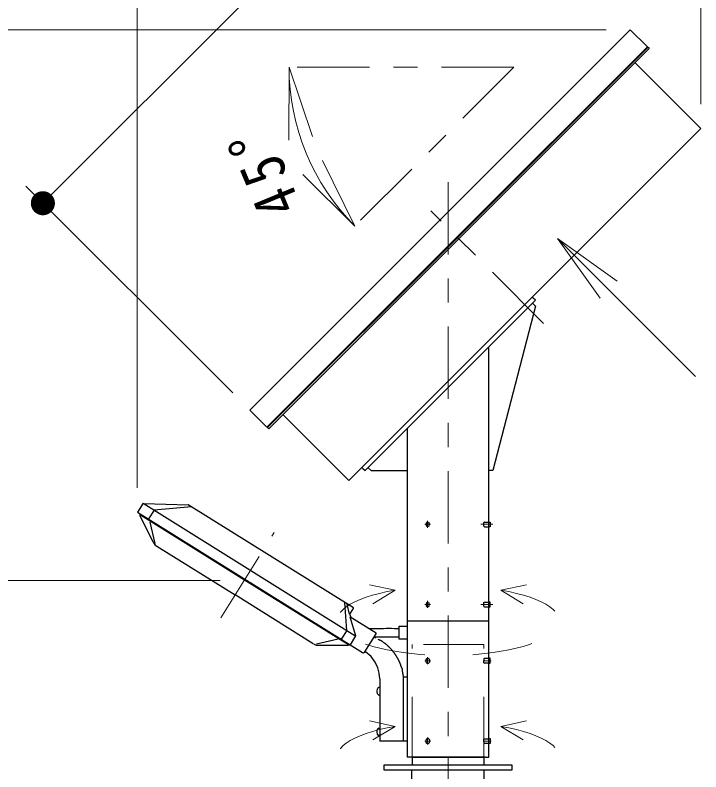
# Model space of a CAD drawing. Units: millimetres on the paper. Extents: x 895 to 1260, y 297 to 554.
# Drawn here: x 1059.59 to 1088.05, y 494.8 to 526.22 of the extents above; entities that cross this region are included whole.
import ezdxf

# ---------------------------------------------------------------- set-up
doc = ezdxf.new("R2010")
doc.units = ezdxf.units.MM
doc.linetypes.add('USER1', pattern=[4.5, 2.5, -2])
doc.linetypes.add('USER2', pattern=[6, 3, -1, 1, -1])
doc.layers.add('1_30', color=131, linetype='Continuous', lineweight=25)
doc.styles.add('ＭＳ ゴシック', font='')
doc.styles.get('ＭＳ ゴシック').set_extended_font_data('MS Gothic')

# ---------------------------------------------------------------- blocks, each defined once
blk = doc.blocks.new('filled_dot')
at = {"color": 0, "linetype": 'Continuous', "lineweight": -2, "const_width": 1.25}
blk.add_lwpolyline([(-0.625, 0, 1), (0.625, 0, 1)], format="xyb", close=True, dxfattribs=at)
blk = doc.blocks.new('open_arrow')
at = {"color": 0, "linetype": 'Continuous', "lineweight": -2}
blk.add_lwpolyline([(7.5, 1.25), (0, 0), (7.5, -1.25)], dxfattribs=at)

msp = doc.modelspace()

# ---------------------------------------------------------------- linework, layer by layer
at = {"layer": '1_30', "color": 7, "lineweight": 13}
for p, q in [((1064.653, 506.585), (1064.653, 536.614)), ((1088.052, 522.517), (1088.052, 536.614)), ((1060.741, 518.408), (1076.534, 534.2)), ((1084.12, 525.614), (1043.673, 525.614)), ((1068.621, 510.529), (1060.034, 519.116)), ((1082.106, 516.94), (1087.835, 511.21)), ((1068.106, 502.747), (1053.673, 502.747))]:
    msp.add_line(p, q, dxfattribs=at)
at = {"layer": '1_30'}
for p, q in [((1077.228, 517.722), (1085.12, 525.614)), ((1085.831, 524.903), (1085.12, 525.614)), ((1085.831, 524.903), (1077.931, 517.011)), ((1085.858, 524.887), (1077.965, 516.985)), ((1085.316, 524.244), (1088.052, 521.516)), ((1088.052, 521.516), (1080.743, 514.199)), ((1077.228, 517.722), (1069.328, 509.822)), ((1077.931, 517.011), (1070.039, 509.111)), ((1070.114, 509.041), (1078.016, 516.943)), ((1073.984, 507.441), (1081.056, 514.512)), ((1081.192, 514.377), (1074.12, 507.305)), ((1081.09, 514.462), (1081.056, 514.512)), ((1081.192, 514.377), (1081.09, 514.462)), ((1080.743, 514.199), (1073.434, 506.89)), ((1081.183, 514.131), (1081.073, 514.25)), ((1079.252, 501.072), (1079.252, 512.429)), ((1070.039, 509.111), (1069.328, 509.822)), ((1073.434, 506.89), (1070.698, 509.634)), ((1075.864, 509.041), (1075.864, 501.072)), ((1073.984, 507.441), (1074.018, 507.39)), ((1074.018, 507.39), (1074.12, 507.305)), ((1074.365, 507.305), (1074.238, 507.424)), ((1074.365, 507.305), (1075.864, 507.305)), ((1064.91, 505.949), (1064.673, 505.585)), ((1064.91, 505.949), (1073.688, 500.462)), ((1064.922, 505.941), (1066.777, 505.882)), ((1066.786, 505.882), (1066.769, 505.882)), ((1073.629, 501.605), (1066.777, 505.882)), ((1064.673, 505.585), (1074.01, 499.75)), ((1065.32, 504.332), (1064.778, 505.433)), ((1065.405, 504.282), (1065.193, 505.171)), ((1076.644, 505.103), (1076.635, 505.078)), ((1076.635, 505.078), (1076.644, 505.044)), ((1076.661, 505.137), (1076.652, 505.128)), ((1076.652, 505.128), (1076.652, 505.111)), ((1076.652, 505.044), (1076.652, 505.035)), ((1076.652, 505.035), (1076.661, 505.018)), ((1076.669, 505.145), (1076.661, 505.137)), ((1076.661, 505.018), (1076.669, 505.001)), ((1076.686, 505.154), (1076.669, 505.154)), ((1076.669, 505.001), (1076.686, 505.001)), ((1076.711, 505.154), (1076.686, 505.154)), ((1076.686, 504.993), (1076.711, 504.993)), ((1076.745, 505.154), (1076.711, 505.154)), ((1076.711, 504.993), (1076.745, 504.993)), ((1076.754, 505.154), (1076.745, 505.154)), ((1076.745, 505.001), (1076.754, 505.001)), ((1076.771, 505.128), (1076.762, 505.145)), ((1076.771, 505.137), (1076.762, 505.145)), ((1076.762, 505.027), (1076.771, 505.035)), ((1076.762, 505.001), (1076.771, 505.018)), ((1076.779, 505.111), (1076.779, 505.128)), ((1076.796, 505.078), (1076.779, 505.103)), ((1076.779, 505.044), (1076.796, 505.078)), ((1076.779, 505.035), (1076.779, 505.044)), ((1079.066, 505.171), (1079.04, 505.154)), ((1079.04, 504.993), (1079.04, 505.154)), ((1079.066, 505.171), (1079.252, 505.171)), ((1065.473, 504.171), (1068.716, 502.147)), ((1071.96, 500.115), (1068.716, 502.147)), ((1073.358, 500.674), (1073.273, 501.834)), ((1076.644, 501.775), (1076.635, 501.741)), ((1076.754, 501.817), (1076.745, 501.817)), ((1076.771, 501.8), (1076.762, 501.817)), ((1076.771, 501.783), (1076.762, 501.8)), ((1073.358, 501.766), (1073.459, 501.343)), ((1073.485, 501.343), (1073.612, 501.546)), ((1073.612, 501.546), (1073.629, 501.58)), ((1076.635, 501.741), (1076.644, 501.715)), ((1076.652, 501.715), (1076.652, 501.707)), ((1076.652, 501.69), (1076.661, 501.673)), ((1076.661, 501.681), (1076.669, 501.673)), ((1076.762, 501.681), (1076.771, 501.69)), ((1076.762, 501.673), (1076.771, 501.681)), ((1079.04, 501.665), (1079.066, 501.648)), ((1079.066, 501.648), (1079.252, 501.648)), ((1073.468, 501.343), (1073.493, 501.343)), ((1073.485, 501.334), (1073.518, 501.216)), ((1073.485, 501.233), (1073.722, 500.453)), ((1074.569, 500.555), (1073.485, 501.233)), ((1075.534, 500.843), (1075.864, 500.843)), ((1075.534, 500.309), (1075.534, 500.843)), ((1075.864, 501.072), (1075.864, 500.97)), ((1075.864, 501.072), (1079.252, 501.072)), ((1075.864, 501.072), (1079.252, 501.072)), ((1075.864, 500.97), (1075.864, 495.414)), ((1079.252, 500.97), (1079.252, 501.072)), ((1079.252, 495.414), (1079.252, 501.072)), ((1073.358, 500.674), (1073.129, 500.301)), ((1074.103, 499.776), (1074.569, 500.53)), ((1075.534, 500.36), (1075.534, 500.792)), ((1072.993, 500.301), (1072.104, 500.106)), ((1073.713, 500.445), (1073.493, 500.072)), ((1073.713, 500.445), (1073.713, 500.462)), ((1074.56, 500.352), (1074.484, 500.394)), ((1075.864, 500.309), (1075.534, 500.309)), ((1072.18, 500.055), (1073.4, 500.055)), ((1076.635, 499.412), (1076.635, 499.369)), ((1076.661, 499.471), (1076.644, 499.454)), ((1076.661, 499.496), (1076.652, 499.479)), ((1076.652, 499.344), (1076.661, 499.335)), ((1076.669, 499.327), (1076.694, 499.31)), ((1076.754, 499.31), (1076.762, 499.327)), ((1076.779, 499.479), (1076.771, 499.496)), ((1076.796, 499.463), (1076.771, 499.479)), ((1076.771, 499.344), (1076.796, 499.361)), ((1076.771, 499.335), (1076.779, 499.344)), ((1076.796, 499.454), (1076.779, 499.463)), ((1076.779, 499.352), (1076.796, 499.361)), ((1079.04, 499.327), (1079.04, 499.412)), ((1079.04, 499.327), (1079.066, 499.31)), ((1079.066, 499.513), (1079.252, 499.513)), ((1079.252, 499.31), (1079.066, 499.31)), ((1074.721, 498.666), (1074.721, 496.075)), ((1075.712, 498.743), (1075.864, 498.743)), ((1075.712, 496.075), (1075.712, 498.743)), ((1074.721, 498.294), (1074.679, 498.294)), ((1074.721, 498.294), (1074.721, 497.989)), ((1074.679, 497.989), (1074.721, 497.989)), ((1074.721, 496.312), (1074.679, 496.312)), ((1076.644, 496.134), (1076.635, 496.126)), ((1076.661, 496.143), (1076.644, 496.126)), ((1076.661, 496.151), (1076.652, 496.143)), ((1076.686, 496.177), (1076.669, 496.16)), ((1076.711, 496.185), (1076.686, 496.177)), ((1076.745, 496.177), (1076.711, 496.185)), ((1076.762, 496.16), (1076.745, 496.177)), ((1076.796, 496.134), (1076.771, 496.151)), ((1076.779, 496.143), (1076.771, 496.151)), ((1076.796, 496.126), (1076.779, 496.134)), ((1075.712, 496.075), (1074.721, 496.075)), ((1075.864, 496.075), (1074.848, 496.075)), ((1076.635, 496.109), (1076.635, 496.075)), ((1076.635, 496.075), (1076.635, 496.033)), ((1076.635, 496.033), (1076.644, 496.024)), ((1076.644, 496.024), (1076.661, 495.999)), ((1076.652, 495.999), (1076.661, 495.99)), ((1076.669, 495.99), (1076.694, 495.982)), ((1076.686, 495.982), (1076.711, 495.973)), ((1076.711, 495.973), (1076.745, 495.982)), ((1076.754, 495.982), (1076.762, 495.99)), ((1076.771, 496.016), (1076.796, 496.033)), ((1076.771, 495.99), (1076.779, 495.999)), ((1076.779, 496.024), (1076.796, 496.033)), ((1076.805, 496.075), (1076.805, 496.109)), ((1076.805, 496.033), (1076.805, 496.075)), ((1079.252, 495.973), (1079.066, 495.973)), ((1079.117, 495.414), (1075.864, 495.414)), ((1079.117, 495.414), (1079.252, 495.414))]:
    msp.add_line(p, q, dxfattribs=at)
at = {"layer": '1_30', "color": 2, "linetype": 'USER2', "lineweight": 13}
for p, q in [((1080.293, 524.062), (1070.517, 524.062)), ((1080.293, 524.062), (1073.38, 517.15)), ((1077.558, 519.285), (1077.558, 495.414)), ((1081.521, 513.421), (1076.848, 518.094)), ((1068.123, 501.2), (1070.338, 504.736)), ((1077.558, 495.414), (1077.558, 402.748))]:
    msp.add_line(p, q, dxfattribs=at)
at = {"layer": '1_30', "linetype": 'USER2', "lineweight": 13}
for p, q in [((1076.83, 505.078), (1076.593, 505.078)), ((1076.703, 504.934), (1076.703, 505.222)), ((1079.413, 505.078), (1078.913, 505.078)), ((1076.703, 501.605), (1076.703, 501.893)), ((1076.593, 501.741), (1076.83, 501.741)), ((1079.413, 501.741), (1078.913, 501.741)), ((1076.593, 499.412), (1076.83, 499.412)), ((1076.703, 499.276), (1076.703, 499.564)), ((1079.015, 499.412), (1079.345, 499.412)), ((1076.703, 495.931), (1076.703, 496.219)), ((1076.593, 496.075), (1076.83, 496.075)), ((1079.345, 496.075), (1079.015, 496.075))]:
    msp.add_line(p, q, dxfattribs=at)
at = {"layer": '1_30', "color": 190, "linetype": 'USER1', "lineweight": 13}
for p, q in [((1075.366, 502.343), (1074.301, 502.568)), ((1079.751, 502.343), (1080.815, 502.568)), ((1075.366, 502.343), (1074.435, 501.78)), ((1079.751, 502.343), (1080.681, 501.78)), ((1075.366, 496.686), (1074.301, 496.911)), ((1079.751, 496.686), (1080.815, 496.911)), ((1075.366, 496.686), (1074.435, 496.123)), ((1079.751, 496.686), (1080.681, 496.123))]:
    msp.add_line(p, q, dxfattribs=at)
at = {"layer": '1_30', "color": 4, "linetype": 'USER1', "lineweight": 13}
for p, q in [((1076.073, 495.414), (1076.073, 500.081)), ((1079.043, 500.081), (1076.073, 500.081)), ((1079.043, 495.414), (1079.043, 500.081))]:
    msp.add_line(p, q, dxfattribs=at)
at = {"layer": '1_30', "color": 4}
for p, q in [((1076.073, 495.414), (1079.043, 495.414)), ((1076.073, 495.414), (1076.073, 495.081)), ((1079.043, 495.414), (1079.043, 495.081)), ((1080.225, 495.081), (1074.892, 495.081)), ((1074.892, 495.081), (1074.892, 494.881)), ((1074.892, 494.881), (1080.225, 494.881)), ((1076.058, 436.081), (1076.058, 494.881)), ((1079.058, 436.081), (1079.058, 494.881)), ((1080.225, 494.881), (1080.225, 495.081))]:
    msp.add_line(p, q, dxfattribs=at)
at = {"layer": '1_30'}
for points in [[(1085.858, 524.887), (1085.9, 524.836), (1078.016, 516.943)], [(1070.114, 509.041), (1070.063, 509.092), (1077.965, 516.985)], [(1081.183, 514.131), (1079.421, 507.305), (1079.252, 507.305)], [(1066.913, 505.806), (1065.363, 505.67), (1065.126, 505.306)], [(1064.77, 505.527), (1064.77, 505.459), (1064.778, 505.433)], [(1064.795, 505.476), (1069.106, 502.774), (1073.425, 500.081)], [(1079.04, 504.993), (1079.066, 504.976), (1079.252, 504.976)], [(1079.252, 505.171), (1079.311, 505.171), (1079.311, 504.976), (1079.252, 504.976)], [(1065.32, 504.332), (1065.405, 504.214), (1065.473, 504.171)], [(1076.661, 501.792), (1076.652, 501.783), (1076.652, 501.775)], [(1076.686, 501.817), (1076.669, 501.817), (1076.661, 501.8)], [(1076.745, 501.825), (1076.711, 501.825), (1076.686, 501.825)], [(1076.779, 501.707), (1076.779, 501.715), (1076.796, 501.741), (1076.779, 501.775), (1076.779, 501.783)], [(1079.04, 501.665), (1079.04, 501.825), (1079.066, 501.842), (1079.252, 501.842)], [(1079.252, 501.648), (1079.311, 501.648), (1079.311, 501.842), (1079.252, 501.842)], [(1073.629, 501.58), (1073.629, 501.605), (1073.612, 501.605)], [(1076.669, 501.664), (1076.686, 501.664), (1076.711, 501.664), (1076.745, 501.664), (1076.754, 501.664)], [(1074.238, 500.767), (1074.281, 500.75), (1074.323, 500.75), (1074.433, 500.75), (1074.543, 500.75), (1074.653, 500.75), (1074.763, 500.75), (1074.874, 500.75), (1074.992, 500.767), (1075.009, 500.767), (1075.043, 500.767), (1075.068, 500.767), (1075.102, 500.767), (1075.161, 500.767), (1075.212, 500.767), (1075.331, 500.75), (1075.441, 500.75), (1075.492, 500.75), (1075.534, 500.741)], [(1074.569, 500.53), (1074.569, 500.555), (1074.552, 500.555)], [(1074.501, 500.411), (1074.594, 500.411), (1074.662, 500.411), (1074.772, 500.411), (1074.882, 500.411), (1074.933, 500.411), (1074.984, 500.411), (1075.034, 500.411), (1075.085, 500.411), (1075.195, 500.411), (1075.289, 500.411), (1075.39, 500.411), (1075.492, 500.403), (1075.509, 500.403), (1075.534, 500.403)], [(1071.969, 500.115), (1072.087, 500.064), (1072.18, 500.055)], [(1073.408, 500.055), (1073.485, 500.072), (1073.502, 500.081)], [(1074.001, 499.751), (1074.052, 499.742), (1074.103, 499.784)], [(1074.721, 498.666), (1074.704, 498.895), (1074.645, 499.124), (1074.535, 499.352), (1074.365, 499.581), (1074.128, 499.776), (1074.111, 499.784)], [(1076.644, 499.463), (1076.635, 499.454), (1076.635, 499.412)], [(1076.635, 499.361), (1076.644, 499.352), (1076.661, 499.335)], [(1076.762, 499.496), (1076.745, 499.505), (1076.711, 499.513), (1076.686, 499.505), (1076.669, 499.496)], [(1076.686, 499.31), (1076.711, 499.302), (1076.745, 499.31)], [(1076.805, 499.369), (1076.805, 499.412), (1076.805, 499.454)], [(1079.066, 499.513), (1079.04, 499.496), (1079.04, 499.412)], [(1079.252, 499.31), (1079.311, 499.31), (1079.311, 499.513), (1079.252, 499.513)], [(1074.619, 498.251), (1074.603, 498.133), (1074.619, 498.031)], [(1074.679, 498.294), (1074.645, 498.277), (1074.628, 498.251)], [(1074.628, 498.031), (1074.662, 498.006), (1074.679, 497.989)], [(1074.619, 496.575), (1074.603, 496.456), (1074.619, 496.354)], [(1074.679, 496.617), (1074.645, 496.591), (1074.628, 496.575)], [(1074.679, 496.617), (1074.721, 496.617), (1074.721, 496.312)], [(1074.628, 496.346), (1074.662, 496.312), (1074.679, 496.304)], [(1079.04, 496.075), (1079.04, 496.151), (1079.066, 496.176), (1079.252, 496.176)], [(1079.252, 496.177), (1079.311, 496.177), (1079.311, 495.973), (1079.252, 495.973)], [(1079.04, 496.075), (1079.04, 495.99), (1079.066, 495.973)]]:
    msp.add_lwpolyline(points, dxfattribs=at)
msp.add_lwpolyline([(1074.103, 499.759), (1074.111, 499.759), (1074.111, 499.767), (1074.103, 499.767)], close=True, dxfattribs=at)
at = {"layer": '1_30', "color": 7, "lineweight": 13}
msp.add_arc((1080.293, 524.062), 9.334, 180, 225, dxfattribs=at)
at = {"layer": '1_30', "color": 190, "linetype": 'USER1', "lineweight": 13}
for centre in [(1077.558, 501.072), (1077.558, 495.414)]:
    msp.add_ellipse(centre, major_axis=(4.61, 0), ratio=0.313593, start_param=2.066464, end_param=7.358314, dxfattribs=at)
at = {"layer": '1_30'}
for points in [[(1075.661, 499.022), (1075.668, 499.027), (1075.674, 499.032), (1075.675, 499.039), (1075.676, 499.045), (1075.67, 499.055), (1075.667, 499.063), (1075.664, 499.071), (1075.659, 499.078), (1075.655, 499.086), (1075.651, 499.093), (1075.647, 499.101), (1075.643, 499.108), (1075.639, 499.116), (1075.635, 499.123), (1075.631, 499.131), (1075.627, 499.139), (1075.623, 499.147), (1075.62, 499.155), (1075.617, 499.162), (1075.614, 499.171), (1075.611, 499.179), (1075.609, 499.187), (1075.607, 499.195), (1075.604, 499.204), (1075.602, 499.212), (1075.6, 499.22), (1075.598, 499.229), (1075.596, 499.237), (1075.593, 499.245), (1075.59, 499.253), (1075.587, 499.261), (1075.584, 499.269), (1075.581, 499.277), (1075.578, 499.285), (1075.574, 499.293), (1075.571, 499.301), (1075.568, 499.309), (1075.564, 499.317), (1075.561, 499.325), (1075.557, 499.332), (1075.554, 499.34), (1075.55, 499.348), (1075.547, 499.356), (1075.543, 499.364), (1075.539, 499.371), (1075.536, 499.379), (1075.532, 499.387), (1075.529, 499.395), (1075.525, 499.403), (1075.521, 499.41), (1075.518, 499.418), (1075.514, 499.426), (1075.51, 499.434), (1075.506, 499.441), (1075.502, 499.449), (1075.499, 499.457), (1075.495, 499.464), (1075.491, 499.472), (1075.487, 499.479), (1075.483, 499.487), (1075.478, 499.495), (1075.474, 499.502), (1075.47, 499.51), (1075.466, 499.517), (1075.462, 499.525), (1075.458, 499.532), (1075.453, 499.54), (1075.449, 499.547), (1075.445, 499.554), (1075.44, 499.562), (1075.436, 499.569), (1075.432, 499.577), (1075.427, 499.584), (1075.423, 499.591), (1075.418, 499.599), (1075.414, 499.606), (1075.409, 499.613), (1075.404, 499.62), (1075.4, 499.628), (1075.395, 499.635), (1075.39, 499.642), (1075.386, 499.649), (1075.381, 499.656), (1075.376, 499.663), (1075.371, 499.671), (1075.366, 499.678), (1075.362, 499.685), (1075.357, 499.692), (1075.352, 499.699), (1075.347, 499.706), (1075.342, 499.713), (1075.337, 499.72), (1075.332, 499.727), (1075.327, 499.734), (1075.321, 499.741), (1075.316, 499.747), (1075.311, 499.754), (1075.306, 499.761), (1075.301, 499.768), (1075.295, 499.775), (1075.29, 499.781), (1075.285, 499.788), (1075.28, 499.795), (1075.274, 499.802), (1075.269, 499.808), (1075.263, 499.815), (1075.258, 499.822), (1075.252, 499.828), (1075.247, 499.835), (1075.241, 499.841), (1075.236, 499.848), (1075.23, 499.854), (1075.225, 499.861), (1075.219, 499.867), (1075.213, 499.874), (1075.207, 499.88), (1075.202, 499.887), (1075.196, 499.893), (1075.19, 499.899), (1075.184, 499.906), (1075.179, 499.912), (1075.173, 499.918), (1075.167, 499.924), (1075.161, 499.931), (1075.155, 499.937), (1075.149, 499.943), (1075.143, 499.949), (1075.137, 499.955), (1075.131, 499.961), (1075.125, 499.967), (1075.119, 499.973), (1075.112, 499.979), (1075.106, 499.985), (1075.1, 499.991), (1075.094, 499.997), (1075.088, 500.003), (1075.081, 500.009), (1075.075, 500.015), (1075.069, 500.021), (1075.062, 500.026), (1075.056, 500.032), (1075.05, 500.038), (1075.043, 500.044), (1075.037, 500.049), (1075.03, 500.055), (1075.024, 500.061), (1075.017, 500.066), (1075.011, 500.072), (1075.004, 500.077), (1074.998, 500.083), (1074.991, 500.088), (1074.984, 500.094), (1074.978, 500.099), (1074.971, 500.105), (1074.964, 500.11), (1074.958, 500.115), (1074.951, 500.12), (1074.944, 500.126), (1074.937, 500.131), (1074.93, 500.136), (1074.923, 500.141), (1074.916, 500.146), (1074.909, 500.151), (1074.902, 500.156), (1074.895, 500.161), (1074.888, 500.166), (1074.881, 500.171), (1074.874, 500.176), (1074.867, 500.181), (1074.861, 500.186), (1074.854, 500.192), (1074.847, 500.197), (1074.84, 500.202), (1074.834, 500.208), (1074.827, 500.213), (1074.82, 500.218), (1074.812, 500.222), (1074.805, 500.227), (1074.798, 500.231), (1074.79, 500.235), (1074.783, 500.239), (1074.775, 500.243), (1074.767, 500.247), (1074.759, 500.25), (1074.751, 500.254), (1074.744, 500.257), (1074.736, 500.261), (1074.728, 500.264), (1074.72, 500.267), (1074.712, 500.271), (1074.704, 500.274), (1074.696, 500.278), (1074.689, 500.281), (1074.677, 500.285), (1074.673, 500.289), (1074.669, 500.293), (1074.67, 500.297), (1074.67, 500.301)], [(1075.712, 498.743), (1075.712, 498.744), (1075.712, 498.745), (1075.711, 498.746), (1075.711, 498.748), (1075.71, 498.749), (1075.71, 498.75), (1075.71, 498.752), (1075.71, 498.753), (1075.71, 498.755), (1075.709, 498.756), (1075.709, 498.758), (1075.709, 498.759), (1075.709, 498.761), (1075.709, 498.762), (1075.709, 498.763), (1075.708, 498.765), (1075.708, 498.766), (1075.708, 498.768), (1075.707, 498.769), (1075.707, 498.77), (1075.707, 498.772), (1075.706, 498.773), (1075.706, 498.775), (1075.706, 498.776), (1075.706, 498.777), (1075.705, 498.779), (1075.705, 498.78), (1075.705, 498.782), (1075.705, 498.783), (1075.704, 498.785), (1075.704, 498.786), (1075.704, 498.787), (1075.704, 498.789), (1075.703, 498.79), (1075.703, 498.792), (1075.703, 498.793), (1075.703, 498.794), (1075.702, 498.796), (1075.702, 498.797), (1075.702, 498.799), (1075.702, 498.8), (1075.701, 498.802), (1075.701, 498.803), (1075.701, 498.804), (1075.701, 498.806), (1075.7, 498.807), (1075.7, 498.809), (1075.7, 498.81), (1075.7, 498.812), (1075.699, 498.813), (1075.699, 498.814), (1075.699, 498.816), (1075.698, 498.817), (1075.698, 498.819), (1075.698, 498.82), (1075.698, 498.821), (1075.697, 498.823), (1075.697, 498.824), (1075.697, 498.826), (1075.697, 498.827), (1075.696, 498.829), (1075.696, 498.83), (1075.696, 498.831), (1075.696, 498.833), (1075.695, 498.834), (1075.695, 498.836), (1075.695, 498.837), (1075.695, 498.838), (1075.694, 498.84), (1075.694, 498.841), (1075.694, 498.843), (1075.694, 498.844), (1075.693, 498.846), (1075.693, 498.847), (1075.693, 498.848), (1075.693, 498.85), (1075.692, 498.851), (1075.692, 498.853), (1075.692, 498.854), (1075.691, 498.855), (1075.691, 498.857), (1075.691, 498.858), (1075.691, 498.86), (1075.69, 498.861), (1075.69, 498.863), (1075.69, 498.864), (1075.69, 498.865), (1075.689, 498.867), (1075.689, 498.868), (1075.689, 498.87), (1075.689, 498.871), (1075.688, 498.872), (1075.688, 498.874), (1075.688, 498.875), (1075.688, 498.877), (1075.687, 498.878), (1075.687, 498.88), (1075.687, 498.881), (1075.687, 498.882), (1075.686, 498.884), (1075.686, 498.885), (1075.686, 498.887), (1075.686, 498.888), (1075.685, 498.889), (1075.685, 498.891), (1075.685, 498.892), (1075.685, 498.894), (1075.684, 498.895), (1075.684, 498.897), (1075.684, 498.898), (1075.684, 498.899), (1075.683, 498.901), (1075.683, 498.902), (1075.683, 498.904), (1075.682, 498.905), (1075.682, 498.907), (1075.682, 498.908), (1075.682, 498.909), (1075.681, 498.911), (1075.681, 498.912), (1075.681, 498.914), (1075.681, 498.915), (1075.68, 498.916), (1075.68, 498.918), (1075.68, 498.919), (1075.68, 498.921), (1075.679, 498.922), (1075.679, 498.924), (1075.679, 498.925), (1075.679, 498.926), (1075.678, 498.928), (1075.678, 498.929), (1075.678, 498.931), (1075.678, 498.932), (1075.677, 498.933), (1075.677, 498.935), (1075.677, 498.936), (1075.677, 498.938), (1075.676, 498.939), (1075.676, 498.941), (1075.676, 498.942), (1075.676, 498.943), (1075.675, 498.945), (1075.675, 498.946), (1075.675, 498.948), (1075.674, 498.949), (1075.674, 498.95), (1075.674, 498.952), (1075.674, 498.953), (1075.673, 498.955), (1075.673, 498.956), (1075.673, 498.958), (1075.673, 498.959), (1075.672, 498.96), (1075.672, 498.962), (1075.672, 498.963), (1075.672, 498.965), (1075.671, 498.966), (1075.671, 498.967), (1075.671, 498.969), (1075.671, 498.97), (1075.67, 498.972), (1075.67, 498.973), (1075.67, 498.975), (1075.67, 498.976), (1075.669, 498.977), (1075.669, 498.979), (1075.669, 498.98), (1075.669, 498.982), (1075.668, 498.983), (1075.668, 498.985), (1075.668, 498.986), (1075.668, 498.987), (1075.667, 498.989), (1075.667, 498.99), (1075.667, 498.992), (1075.666, 498.993), (1075.666, 498.994), (1075.666, 498.996), (1075.666, 498.997), (1075.665, 498.999), (1075.665, 499), (1075.665, 499.001), (1075.664, 499.003), (1075.664, 499.004), (1075.664, 499.006), (1075.664, 499.007), (1075.664, 499.009), (1075.664, 499.01), (1075.664, 499.011), (1075.664, 499.013), (1075.663, 499.014), (1075.663, 499.016), (1075.662, 499.017), (1075.662, 499.018), (1075.662, 499.02), (1075.661, 499.021), (1075.661, 499.022)]]:
    msp.add_open_spline(points, degree=3, knots=[0, 0, 0, 0, 1, 1, 1, 2, 2, 2, 3, 3, 3, 4, 4, 4, 5, 5, 5, 6, 6, 6, 7, 7, 7, 8, 8, 8, 9, 9, 9, 10, 10, 10, 11, 11, 11, 12, 12, 12, 13, 13, 13, 14, 14, 14, 15, 15, 15, 16, 16, 16, 17, 17, 17, 18, 18, 18, 19, 19, 19, 20, 20, 20, 21, 21, 21, 22, 22, 22, 23, 23, 23, 24, 24, 24, 25, 25, 25, 26, 26, 26, 27, 27, 27, 28, 28, 28, 29, 29, 29, 30, 30, 30, 31, 31, 31, 32, 32, 32, 33, 33, 33, 34, 34, 34, 35, 35, 35, 36, 36, 36, 37, 37, 37, 38, 38, 38, 39, 39, 39, 40, 40, 40, 41, 41, 41, 42, 42, 42, 43, 43, 43, 44, 44, 44, 45, 45, 45, 46, 46, 46, 47, 47, 47, 48, 48, 48, 49, 49, 49, 50, 50, 50, 51, 51, 51, 52, 52, 52, 53, 53, 53, 54, 54, 54, 55, 55, 55, 56, 56, 56, 57, 57, 57, 58, 58, 58, 59, 59, 59, 60, 60, 60, 61, 61, 61, 62, 62, 62, 63, 63, 63, 64, 64, 64, 65, 65, 65, 66, 66, 66, 66], dxfattribs=at)

# ---------------------------------------------------------------- block references
at = {"layer": '1_30', "color": 7, "lineweight": 13, "xscale": 0.4, "yscale": 0.4}
for name, p, rotation in [('open_arrow', (1070.958, 524.062), 279.2), ('open_arrow', (1073.692, 517.462), 125.8), ('filled_dot', (1060.741, 518.408), 45), ('open_arrow', (1082.106, 516.94), 315)]:
    msp.add_blockref(name, p, dxfattribs=dict(at, rotation=rotation))

# ---------------------------------------------------------------- texts
at = {"layer": '1_30', "color": 7, "insert": (1070.745, 520.108), "char_height": 1.833, "attachment_point": 8, "rotation": 112.5, "style": 'ＭＳ ゴシック'}
msp.add_mtext('\\T1.33;\\W0.85;45°', dxfattribs=at)

doc.saveas('drawing.dxf')
